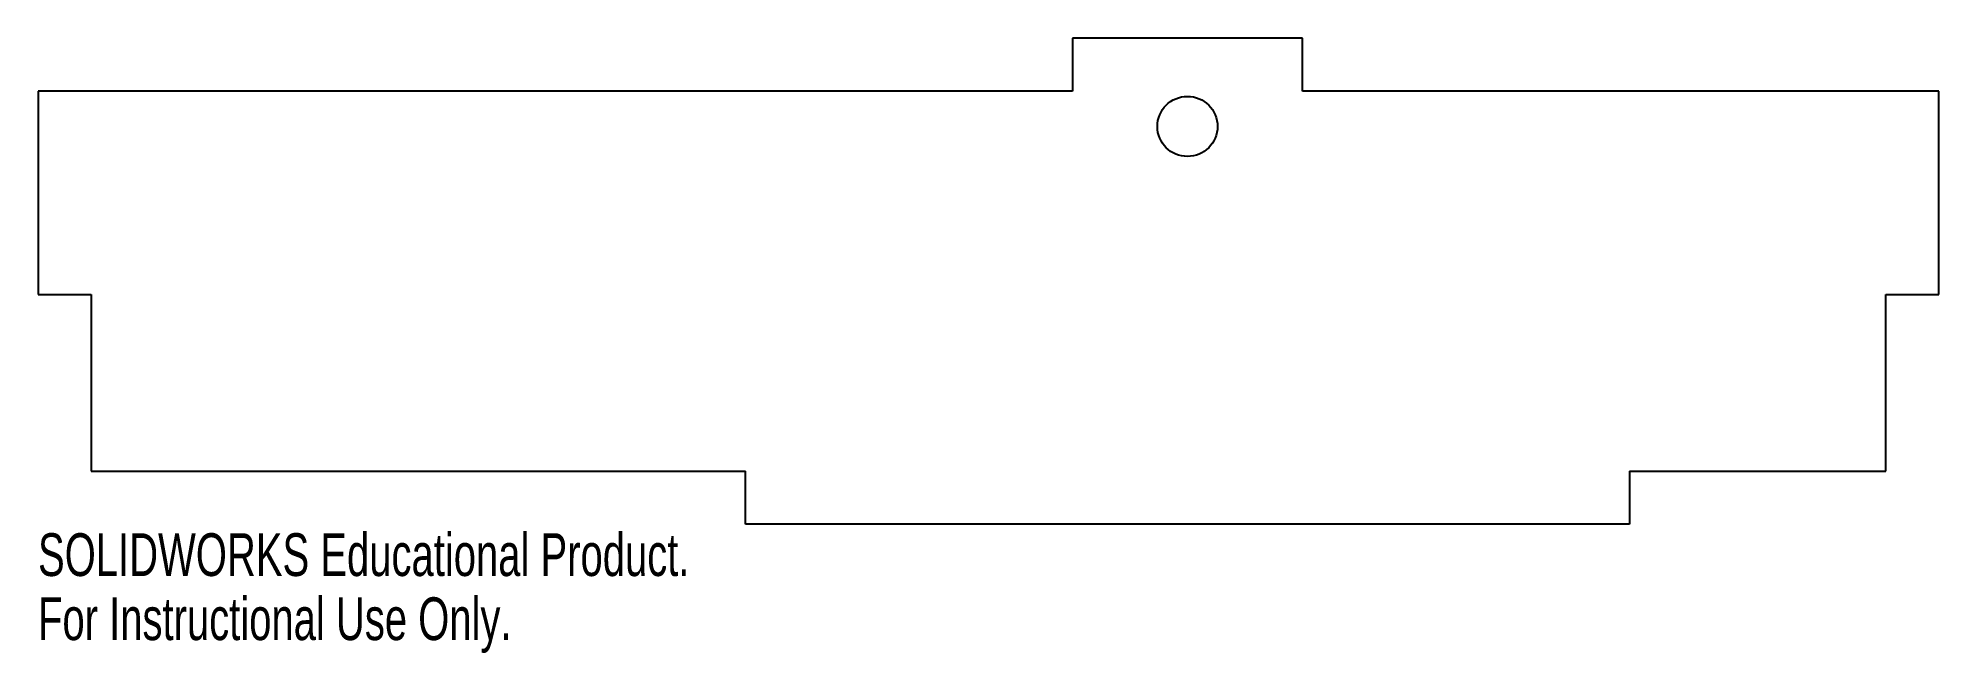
# Model space of a CAD drawing. Header units: millimetres. Extents: x -130 to 85, y -21 to 49.
import ezdxf

# ---------------------------------------------------------------- set-up
doc = ezdxf.new("R2010")
doc.units = ezdxf.units.MM
doc.styles.add('SLDTEXTSTYLE0', font='TXT', dxfattribs={"width": 0.7})

msp = doc.modelspace()

# ---------------------------------------------------------------- linework, layer by layer
at = {"color": 7, "linetype": 'Continuous', "lineweight": 25}
for p, q in [((-13, 49), (-13, 43)), ((13, 49), (-13, 49)), ((13, 43), (13, 49)), ((-130, 43), (-130, 20)), ((-13, 43), (-130, 43)), ((85, 43), (13, 43)), ((85, 20), (85, 43)), ((-130, 20), (-124, 20)), ((-124, 20), (-124, 0)), ((79, 20), (85, 20)), ((79, 0), (79, 20)), ((-124, 0), (-50, 0)), ((-50, -6), (-50, 0)), ((50, 0), (79, 0)), ((50, 0), (50, -6)), ((50, -6), (-50, -6))]:
    msp.add_line(p, q, dxfattribs=at)
msp.add_circle((0, 39), 3.4, dxfattribs=at)

# ---------------------------------------------------------------- texts
at = {"color": 7, "linetype": 'Continuous', "char_height": 4.8336, "attachment_point": 1, "style": 'SLDTEXTSTYLE0'}
for s, insert in [('SOLIDWORKS Educational Product.', (-130, -7.02)), ('For Instructional Use Only.', (-130, -14.27))]:
    msp.add_mtext(s, dxfattribs=dict(at, insert=insert))

doc.saveas('drawing.dxf')
